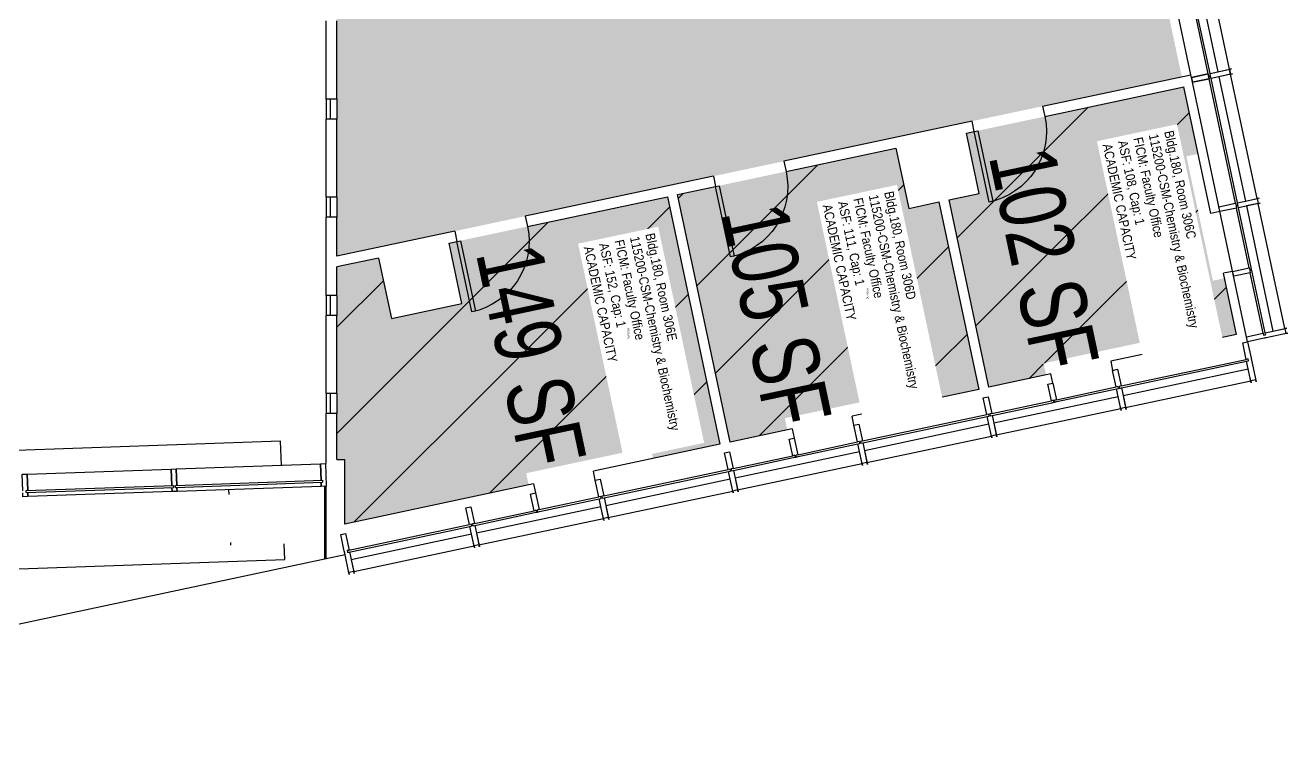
# Model space of a CAD drawing. Header units: inches. Extents: x 69211883 to 69217823, y 27675792 to 27679222.
# Drawn here: x 69215155 to 69215785, y 27677154 to 27677517 of the extents above; entities that cross this region are included whole.
import ezdxf
from ezdxf.enums import TextEntityAlignment as Align

# ---------------------------------------------------------------- set-up
doc = ezdxf.new("R2010")
doc.units = ezdxf.units.IN
doc.header["$LTSCALE"] = 0.25
doc.header["$MEASUREMENT"] = 0
doc.layers.get('0').update_dxf_attribs({"linetype": 'CONTINUOUS'})
for name, color, linetype in [('A-DOOR', 2, 'CONTINUOUS'), ('A-FLOR', 3, 'CONTINUOUS'), ('A-GLAZ', 1, 'CONTINUOUS'), ('A-IDEN-RNUM', 7, 'CONTINUOUS'), ('A-IDEN-SNUM', 4, 'CONTINUOUS'), ('A-IDEN-VNUM', 4, 'CONTINUOUS'), ('A-WALL', 5, 'CONTINUOUS'), ('AREA-TEXT', 3, 'CONTINUOUS'), ('Rooms-Capacity', 4, 'CONTINUOUS'), ('Rooms-Category-Color', 7, 'CONTINUOUS'), ('Rooms-College-Color', 7, 'CONTINUOUS'), ('Rooms-Department-Color', 7, 'CONTINUOUS'), ('Rooms-Division-Color', 7, 'CONTINUOUS'), ('Rooms-Information', 7, 'CONTINUOUS')]:
    doc.layers.add(name, color=color, linetype=linetype)
doc.styles.add('CP_AREA', font='arial.ttf', dxfattribs={"height": 15})
doc.styles.add('CP_ROOMSNUMBER', font='arial.ttf', dxfattribs={"height": 1})
doc.styles.add('CP_ROOMVNUMBER', font='arial.ttf', dxfattribs={"width": 0.85, "height": 0.075})
pattern_1 = [(45, (0, 0), (-26.516504294, 26.516504294), [])]

# ---------------------------------------------------------------- blocks, each defined once
blk = doc.blocks.new('Z08D36')
at = {"linetype": 'Continuous', "lineweight": -3}
blk.add_lwpolyline([(-18, 0), (-16.25, 0), (-16.25, 36), (-18, 36)], close=True, dxfattribs=at)
blk.add_arc((-18, 0), 36, 0, 90)

msp = doc.modelspace()

# ---------------------------------------------------------------- hatches: boundary and pattern name
at = {"layer": 'Rooms-Capacity'}
h = msp.add_hatch(dxfattribs=at)
h.set_pattern_fill('ANSI31', color=256, scale=300, style=0)
h.set_pattern_definition(pattern_1)
h.paths.add_polyline_path([(69215740.45, 27677452.55), (69215734.59, 27677451.3), (69215747.79, 27677389.19), (69215753.66, 27677390.44), (69215759.64, 27677362.32), (69215726.54, 27677355.28), (69215725.29, 27677361.15), (69215663.25, 27677347.96), (69215664.51, 27677342.1), (69215636.02, 27677336.04), (69215616.14, 27677429.58), (69215631.18, 27677432.77), (69215624.79, 27677462.85), (69215733.36, 27677485.93)])
h = msp.add_hatch(dxfattribs=at)
h.set_pattern_fill('ANSI31', color=256, scale=300, style=0)
h.set_pattern_definition(pattern_1)
h.paths.add_polyline_path([(69215535.39, 27677314.65), (69215506.91, 27677308.6), (69215480.63, 27677432.21), (69215589.57, 27677455.37), (69215595.97, 27677425.29), (69215611.01, 27677428.49), (69215630.89, 27677334.95), (69215597.42, 27677327.84), (69215596.18, 27677333.7), (69215534.15, 27677320.52), (69215535.39, 27677314.65)])
h = msp.add_hatch(dxfattribs=at)
h.set_pattern_fill('ANSI31', color=256, scale=300, style=0)
h.set_pattern_definition(pattern_1)
h.paths.add_polyline_path([(69215406.28, 27677287.21), (69215314.47, 27677267.69), (69215314.47, 27677299.86), (69215310.47, 27677299.86), (69215310.47, 27677396.04), (69215331.34, 27677400.48), (69215337.74, 27677370.4), (69215372.95, 27677377.88), (69215366.56, 27677407.96), (69215475.5, 27677431.12), (69215501.77, 27677307.51), (69215468.31, 27677300.39), (69215467.06, 27677306.26), (69215405.03, 27677293.08), (69215406.28, 27677287.21)])
at = {"layer": 'Rooms-Category-Color', "true_color": 0xffe090}
msp.add_hatch(color=41, dxfattribs=at).paths.add_polyline_path([(69215310.47, 27677960.26), (69215310.47, 27677401.41), (69215353.14, 27677410.48), (69215732.27, 27677491.06), (69215719.64, 27677550.49), (69215590.89, 27677523.12), (69215518.69, 27677862.81), (69215497.97, 27677960.26)])
at = {"layer": 'Rooms-Category-Color', "true_color": 0xfa9ba3}
for points in [[(69215740.45, 27677452.55), (69215734.59, 27677451.3), (69215747.79, 27677389.19), (69215753.66, 27677390.44), (69215759.64, 27677362.32), (69215726.54, 27677355.28), (69215725.29, 27677361.15), (69215663.25, 27677347.96), (69215664.51, 27677342.1), (69215636.02, 27677336.04), (69215616.14, 27677429.58), (69215631.18, 27677432.77), (69215624.79, 27677462.85), (69215733.36, 27677485.93)], [(69215535.39, 27677314.65), (69215506.91, 27677308.6), (69215480.63, 27677432.21), (69215589.57, 27677455.37), (69215595.97, 27677425.29), (69215611.01, 27677428.49), (69215630.89, 27677334.95), (69215597.42, 27677327.84), (69215596.18, 27677333.7), (69215534.15, 27677320.52), (69215535.39, 27677314.65)], [(69215406.28, 27677287.21), (69215314.47, 27677267.69), (69215314.47, 27677299.86), (69215310.47, 27677299.86), (69215310.47, 27677396.04), (69215331.34, 27677400.48), (69215337.74, 27677370.4), (69215372.95, 27677377.88), (69215366.56, 27677407.96), (69215475.5, 27677431.12), (69215501.77, 27677307.51), (69215468.31, 27677300.39), (69215467.06, 27677306.26), (69215405.03, 27677293.08), (69215406.28, 27677287.21)]]:
    msp.add_hatch(color=241, dxfattribs=at).paths.add_polyline_path(points)
at = {"layer": 'Rooms-College-Color', "true_color": 0xffe090}
for points in [[(69215310.47, 27677960.26), (69215310.47, 27677401.41), (69215353.14, 27677410.48), (69215732.27, 27677491.06), (69215719.64, 27677550.49), (69215590.89, 27677523.12), (69215518.69, 27677862.81), (69215497.97, 27677960.26)], [(69215740.45, 27677452.55), (69215734.59, 27677451.3), (69215747.79, 27677389.19), (69215753.66, 27677390.44), (69215759.64, 27677362.32), (69215726.54, 27677355.28), (69215725.29, 27677361.15), (69215663.25, 27677347.96), (69215664.51, 27677342.1), (69215636.02, 27677336.04), (69215616.14, 27677429.58), (69215631.18, 27677432.77), (69215624.79, 27677462.85), (69215733.36, 27677485.93)], [(69215535.39, 27677314.65), (69215506.91, 27677308.6), (69215480.63, 27677432.21), (69215589.57, 27677455.37), (69215595.97, 27677425.29), (69215611.01, 27677428.49), (69215630.89, 27677334.95), (69215597.42, 27677327.84), (69215596.18, 27677333.7), (69215534.15, 27677320.52), (69215535.39, 27677314.65)], [(69215406.28, 27677287.21), (69215314.47, 27677267.69), (69215314.47, 27677299.86), (69215310.47, 27677299.86), (69215310.47, 27677396.04), (69215331.34, 27677400.48), (69215337.74, 27677370.4), (69215372.95, 27677377.88), (69215366.56, 27677407.96), (69215475.5, 27677431.12), (69215501.77, 27677307.51), (69215468.31, 27677300.39), (69215467.06, 27677306.26), (69215405.03, 27677293.08), (69215406.28, 27677287.21)]]:
    msp.add_hatch(color=41, dxfattribs=at).paths.add_polyline_path(points)
at = {"layer": 'Rooms-Department-Color', "true_color": 0xffe090}
for points in [[(69215310.47, 27677960.26), (69215310.47, 27677401.41), (69215353.14, 27677410.48), (69215732.27, 27677491.06), (69215719.64, 27677550.49), (69215590.89, 27677523.12), (69215518.69, 27677862.81), (69215497.97, 27677960.26)], [(69215740.45, 27677452.55), (69215734.59, 27677451.3), (69215747.79, 27677389.19), (69215753.66, 27677390.44), (69215759.64, 27677362.32), (69215726.54, 27677355.28), (69215725.29, 27677361.15), (69215663.25, 27677347.96), (69215664.51, 27677342.1), (69215636.02, 27677336.04), (69215616.14, 27677429.58), (69215631.18, 27677432.77), (69215624.79, 27677462.85), (69215733.36, 27677485.93)], [(69215535.39, 27677314.65), (69215506.91, 27677308.6), (69215480.63, 27677432.21), (69215589.57, 27677455.37), (69215595.97, 27677425.29), (69215611.01, 27677428.49), (69215630.89, 27677334.95), (69215597.42, 27677327.84), (69215596.18, 27677333.7), (69215534.15, 27677320.52), (69215535.39, 27677314.65)], [(69215406.28, 27677287.21), (69215314.47, 27677267.69), (69215314.47, 27677299.86), (69215310.47, 27677299.86), (69215310.47, 27677396.04), (69215331.34, 27677400.48), (69215337.74, 27677370.4), (69215372.95, 27677377.88), (69215366.56, 27677407.96), (69215475.5, 27677431.12), (69215501.77, 27677307.51), (69215468.31, 27677300.39), (69215467.06, 27677306.26), (69215405.03, 27677293.08), (69215406.28, 27677287.21)]]:
    msp.add_hatch(color=41, dxfattribs=at).paths.add_polyline_path(points)
at = {"layer": 'Rooms-Division-Color', "true_color": 0xffe090}
for points in [[(69215310.47, 27677960.26), (69215310.47, 27677401.41), (69215353.14, 27677410.48), (69215732.27, 27677491.06), (69215719.64, 27677550.49), (69215590.89, 27677523.12), (69215518.69, 27677862.81), (69215497.97, 27677960.26)], [(69215740.45, 27677452.55), (69215734.59, 27677451.3), (69215747.79, 27677389.19), (69215753.66, 27677390.44), (69215759.64, 27677362.32), (69215726.54, 27677355.28), (69215725.29, 27677361.15), (69215663.25, 27677347.96), (69215664.51, 27677342.1), (69215636.02, 27677336.04), (69215616.14, 27677429.58), (69215631.18, 27677432.77), (69215624.79, 27677462.85), (69215733.36, 27677485.93)], [(69215535.39, 27677314.65), (69215506.91, 27677308.6), (69215480.63, 27677432.21), (69215589.57, 27677455.37), (69215595.97, 27677425.29), (69215611.01, 27677428.49), (69215630.89, 27677334.95), (69215597.42, 27677327.84), (69215596.18, 27677333.7), (69215534.15, 27677320.52), (69215535.39, 27677314.65)], [(69215406.28, 27677287.21), (69215314.47, 27677267.69), (69215314.47, 27677299.86), (69215310.47, 27677299.86), (69215310.47, 27677396.04), (69215331.34, 27677400.48), (69215337.74, 27677370.4), (69215372.95, 27677377.88), (69215366.56, 27677407.96), (69215475.5, 27677431.12), (69215501.77, 27677307.51), (69215468.31, 27677300.39), (69215467.06, 27677306.26), (69215405.03, 27677293.08), (69215406.28, 27677287.21)]]:
    msp.add_hatch(color=41, dxfattribs=at).paths.add_polyline_path(points)

# ---------------------------------------------------------------- linework, layer by layer
at = {"layer": 'A-FLOR'}
msp.add_line((69215305.22, 27677250.27), (69214850.04, 27677153.51), dxfattribs=at)
at = {"layer": 'A-GLAZ'}
for p, q in [((69215736.79, 27677492.03), (69215724.16, 27677551.45)), ((69215745.39, 27677492.45), (69215739.05, 27677522.28)), ((69215746.37, 27677492.66), (69215740.03, 27677522.49)), ((69215737.6, 27677488.24), (69215737.08, 27677490.68)), ((69215759.11, 27677427.89), (69215745.91, 27677490)), ((69215760.09, 27677428.1), (69215746.89, 27677490.21)), ((69215756.67, 27677492.29), (69215756.15, 27677494.74)), ((69215765.12, 27677358.75), (69215737.6, 27677488.24)), ((69215305.22, 27677479.88), (69215305.22, 27677469.88)), ((69215307.22, 27677479.88), (69215307.22, 27677469.88)), ((69215310.47, 27677479.88), (69215310.47, 27677469.88)), ((69215305.22, 27677430.88), (69215305.22, 27677420.89)), ((69215307.22, 27677430.88), (69215307.22, 27677420.89)), ((69215310.47, 27677430.88), (69215310.47, 27677420.89)), ((69215765.98, 27677395.61), (69215759.63, 27677425.45)), ((69215766.95, 27677395.82), (69215760.61, 27677425.65)), ((69215757.66, 27677393.84), (69215765.98, 27677395.61)), ((69215765.98, 27677395.61), (69215766.18, 27677394.63)), ((69215766.18, 27677394.63), (69215767.16, 27677394.84)), ((69215767.16, 27677394.84), (69215766.95, 27677395.82)), ((69215767.47, 27677393.37), (69215766.95, 27677395.82)), ((69215758.18, 27677391.4), (69215757.66, 27677393.84)), ((69215766.49, 27677393.17), (69215758.18, 27677391.4)), ((69215767.27, 27677394.35), (69215766.29, 27677394.14)), ((69215766.29, 27677394.14), (69215766.49, 27677393.17)), ((69215772.91, 27677362.97), (69215766.49, 27677393.17)), ((69215767.47, 27677393.37), (69215767.27, 27677394.35)), ((69215773.89, 27677363.17), (69215767.47, 27677393.37)), ((69215305.22, 27677381.88), (69215305.22, 27677371.88)), ((69215307.22, 27677381.88), (69215307.22, 27677371.88)), ((69215310.47, 27677381.88), (69215310.47, 27677371.88)), ((69215701.96, 27677336.64), (69215764.44, 27677349.92)), ((69215702.17, 27677335.66), (69215764.65, 27677348.94)), ((69215665.47, 27677337.57), (69215667.92, 27677338.09)), ((69215667.92, 27677338.09), (69215669.68, 27677329.78)), ((69215305.22, 27677332.88), (69215305.22, 27677322.88)), ((69215307.22, 27677332.88), (69215307.22, 27677322.88)), ((69215310.47, 27677332.88), (69215310.47, 27677322.88)), ((69215667.24, 27677329.26), (69215665.47, 27677337.57)), ((69215669.68, 27677329.78), (69215699.52, 27677336.12)), ((69215669.89, 27677328.8), (69215699.72, 27677335.14)), ((69215637.4, 27677322.92), (69215667.24, 27677329.26)), ((69215637.61, 27677321.94), (69215667.45, 27677328.28)), ((69215668.22, 27677329.47), (69215667.24, 27677329.26)), ((69215667.45, 27677328.28), (69215669.89, 27677328.8)), ((69215667.45, 27677328.28), (69215668.42, 27677328.49)), ((69215668.42, 27677328.49), (69215668.22, 27677329.47)), ((69215669.68, 27677329.78), (69215668.71, 27677329.57)), ((69215668.71, 27677329.57), (69215668.91, 27677328.59)), ((69215668.91, 27677328.59), (69215669.89, 27677328.8)), ((69215572.85, 27677309.19), (69215634.96, 27677322.4)), ((69215573.05, 27677308.22), (69215635.17, 27677321.42)), ((69215282.42, 27677309.08), (69215069.03, 27677301.63)), ((69215282.84, 27677297.08), (69215282.42, 27677309.08)), ((69215536.36, 27677310.13), (69215538.8, 27677310.65)), ((69215538.12, 27677301.81), (69215536.36, 27677310.13)), ((69215538.8, 27677310.65), (69215540.57, 27677302.33)), ((69215540.57, 27677302.33), (69215570.4, 27677308.68)), ((69215540.78, 27677301.36), (69215570.61, 27677307.7)), ((69215508.29, 27677295.47), (69215538.12, 27677301.81)), ((69215508.5, 27677294.49), (69215538.33, 27677300.84)), ((69215539.1, 27677302.02), (69215538.12, 27677301.81)), ((69215538.33, 27677300.84), (69215539.31, 27677301.04)), ((69215539.31, 27677301.04), (69215539.1, 27677302.02)), ((69215539.31, 27677301.04), (69215539.8, 27677301.15)), ((69215540.57, 27677302.33), (69215539.59, 27677302.13)), ((69215539.59, 27677302.13), (69215539.8, 27677301.15)), ((69215539.8, 27677301.15), (69215540.78, 27677301.36)), ((69215443.73, 27677281.75), (69215505.84, 27677294.95)), ((69215443.94, 27677280.77), (69215506.05, 27677293.97)), ((69215229.92, 27677286.98), (69215303.37, 27677289.55)), ((69215229.95, 27677285.98), (69215303.41, 27677288.55)), ((69215303.37, 27677289.55), (69215303.41, 27677288.55)), ((69215155.46, 27677284.38), (69215228.93, 27677286.95)), ((69215155.5, 27677283.38), (69215155.46, 27677284.38)), ((69215155.5, 27677283.38), (69215228.95, 27677285.95)), ((69215228.92, 27677286.95), (69215228.95, 27677285.95)), ((69215229.95, 27677285.98), (69215229.92, 27677286.98)), ((69215407.24, 27677282.68), (69215409.69, 27677283.2)), ((69215409.01, 27677274.37), (69215407.24, 27677282.68)), ((69215409.69, 27677283.2), (69215411.45, 27677274.89)), ((69215411.45, 27677274.89), (69215441.29, 27677281.23)), ((69215411.45, 27677274.89), (69215410.47, 27677274.68)), ((69215410.47, 27677274.68), (69215410.68, 27677273.7)), ((69215411.66, 27677273.91), (69215441.49, 27677280.25)), ((69215379.17, 27677268.03), (69215409.01, 27677274.37)), ((69215379.38, 27677267.05), (69215409.22, 27677273.39)), ((69215409.99, 27677274.58), (69215409.01, 27677274.37)), ((69215409.22, 27677273.39), (69215410.19, 27677273.6)), ((69215410.19, 27677273.6), (69215409.99, 27677274.58)), ((69215410.19, 27677273.6), (69215410.68, 27677273.7)), ((69215410.68, 27677273.7), (69215411.66, 27677273.91)), ((69215315.69, 27677254.53), (69215376.73, 27677267.51)), ((69215315.9, 27677253.56), (69215376.94, 27677266.53))]:
    msp.add_line(p, q, dxfattribs=at)
for points in [[(69215756.15, 27677494.74), (69215742.95, 27677556.85), (69215737.08, 27677555.6), (69215750.28, 27677493.49)], [(69215737.6, 27677488.24), (69215737.08, 27677490.68), (69215745.39, 27677492.45), (69215745.6, 27677491.47), (69215746.58, 27677491.68), (69215746.37, 27677492.66), (69215757.13, 27677494.94), (69215756.15, 27677494.74), (69215756.67, 27677492.29), (69215757.65, 27677492.5), (69215746.89, 27677490.21), (69215746.68, 27677491.19), (69215745.7, 27677490.98), (69215745.91, 27677490)], [(69215745.91, 27677490), (69215745.39, 27677492.45), (69215737.08, 27677490.68), (69215737.6, 27677488.24)], [(69215769.87, 27677430.18), (69215756.67, 27677492.29), (69215750.8, 27677491.04), (69215764, 27677428.93)], [(69215751.32, 27677423.68), (69215750.8, 27677426.12), (69215759.11, 27677427.89), (69215759.32, 27677426.91), (69215760.3, 27677427.12), (69215760.09, 27677428.1), (69215770.85, 27677430.39), (69215769.87, 27677430.18), (69215770.39, 27677427.73), (69215771.37, 27677427.94), (69215760.61, 27677425.65), (69215760.4, 27677426.63), (69215759.43, 27677426.42), (69215759.63, 27677425.45)], [(69215783.67, 27677365.25), (69215770.39, 27677427.73), (69215764.52, 27677426.49), (69215777.8, 27677364.01)], [(69215765.12, 27677358.75), (69215764.6, 27677361.2), (69215772.91, 27677362.97), (69215773.12, 27677361.99), (69215774.1, 27677362.2), (69215773.89, 27677363.17), (69215784.65, 27677365.46), (69215783.67, 27677365.25), (69215784.19, 27677362.81), (69215785.17, 27677363.02), (69215774.41, 27677360.73), (69215774.04, 27677360.65), (69215773.66, 27677360.57), (69215773.43, 27677360.52)], [(69215762.67, 27677358.23), (69215765.12, 27677358.75), (69215766.89, 27677350.44), (69215766.93, 27677350.24), (69215767.04, 27677349.74), (69215767.09, 27677349.46), (69215769.38, 27677338.7), (69215769.17, 27677339.68), (69215766.73, 27677339.16), (69215766.94, 27677338.18), (69215764.65, 27677348.94), (69215765.63, 27677349.15), (69215765.42, 27677350.13), (69215764.44, 27677349.92)], [(69215697.75, 27677344.43), (69215700.2, 27677344.95), (69215701.96, 27677336.64), (69215700.98, 27677336.43), (69215701.19, 27677335.45), (69215702.17, 27677335.66), (69215704.46, 27677324.9), (69215704.25, 27677325.88), (69215701.8, 27677325.36), (69215702.01, 27677324.38), (69215699.72, 27677335.14), (69215700.7, 27677335.35), (69215700.5, 27677336.33), (69215699.52, 27677336.12)], [(69215704.25, 27677325.88), (69215766.73, 27677339.16), (69215765.48, 27677345.03), (69215703, 27677331.75)], [(69215633.19, 27677330.71), (69215635.64, 27677331.23), (69215637.4, 27677322.92), (69215636.43, 27677322.71), (69215636.63, 27677321.73), (69215637.61, 27677321.94), (69215639.9, 27677311.18), (69215639.69, 27677312.16), (69215637.25, 27677311.64), (69215637.45, 27677310.66), (69215635.17, 27677321.42), (69215636.15, 27677321.63), (69215635.94, 27677322.61), (69215634.96, 27677322.4)], [(69215639.69, 27677312.16), (69215701.8, 27677325.36), (69215700.56, 27677331.23), (69215638.44, 27677318.03)], [(69215568.63, 27677316.99), (69215571.08, 27677317.51), (69215572.85, 27677309.19), (69215571.87, 27677308.99), (69215572.08, 27677308.01), (69215573.05, 27677308.22), (69215575.34, 27677297.46), (69215575.13, 27677298.44), (69215572.69, 27677297.92), (69215572.9, 27677296.94), (69215570.61, 27677307.7), (69215571.59, 27677307.9), (69215571.38, 27677308.88), (69215570.4, 27677308.68)], [(69215575.13, 27677298.44), (69215637.25, 27677311.64), (69215636, 27677317.51), (69215573.89, 27677304.3)], [(69215504.08, 27677303.27), (69215506.52, 27677303.79), (69215508.29, 27677295.47), (69215507.31, 27677295.26), (69215507.52, 27677294.29), (69215508.5, 27677294.49), (69215510.78, 27677283.73), (69215510.58, 27677284.71), (69215508.13, 27677284.19), (69215508.34, 27677283.22), (69215506.05, 27677293.97), (69215507.03, 27677294.18), (69215506.82, 27677295.16), (69215505.84, 27677294.95)], [(69215510.58, 27677284.71), (69215572.69, 27677297.92), (69215571.44, 27677303.78), (69215509.33, 27677290.58)], [(69215439.52, 27677289.55), (69215441.96, 27677290.06), (69215443.73, 27677281.75), (69215442.75, 27677281.54), (69215442.96, 27677280.56), (69215443.94, 27677280.77), (69215446.23, 27677270.01), (69215446.02, 27677270.99), (69215443.57, 27677270.47), (69215443.78, 27677269.49), (69215441.49, 27677280.25), (69215442.47, 27677280.46), (69215442.26, 27677281.44), (69215441.29, 27677281.23)], [(69215446.02, 27677270.99), (69215508.13, 27677284.19), (69215506.88, 27677290.06), (69215444.77, 27677276.86)], [(69215374.96, 27677275.82), (69215377.41, 27677276.34), (69215379.17, 27677268.03), (69215378.2, 27677267.82), (69215378.4, 27677266.84), (69215379.38, 27677267.05), (69215381.67, 27677256.29), (69215381.46, 27677257.27), (69215379.02, 27677256.75), (69215379.22, 27677255.77), (69215376.94, 27677266.53), (69215377.91, 27677266.74), (69215377.71, 27677267.72), (69215376.73, 27677267.51)], [(69215381.46, 27677257.27), (69215443.57, 27677270.47), (69215442.33, 27677276.34), (69215380.21, 27677263.14)], [(69215312.46, 27677262.54), (69215314.9, 27677263.06), (69215316.67, 27677254.74), (69215315.69, 27677254.53), (69215315.9, 27677253.56), (69215316.88, 27677253.76), (69215319.16, 27677243), (69215318.96, 27677243.98), (69215316.51, 27677243.46), (69215316.72, 27677242.48), (69215314.43, 27677253.24), (69215314.35, 27677253.62), (69215314.26, 27677254.06), (69215314.22, 27677254.22)], [(69215318.96, 27677243.98), (69215379.02, 27677256.75), (69215377.77, 27677262.62), (69215317.71, 27677249.85)]]:
    msp.add_lwpolyline(points, close=True, dxfattribs=at)
for points in [[(69215156.21, 27677284.41), (69215155.92, 27677292.65), (69215227.88, 27677295.17), (69215228.17, 27677286.92)], [(69215228.17, 27677286.92), (69215227.88, 27677295.17), (69215230.38, 27677295.25), (69215230.66, 27677287.01)], [(69215230.66, 27677287.01), (69215230.38, 27677295.25), (69215302.33, 27677297.77), (69215302.62, 27677289.52)], [(69215302.62, 27677289.52), (69215302.33, 27677297.77), (69215304.83, 27677297.85), (69215305.22, 27677286.61), (69215302.73, 27677286.52), (69215302.66, 27677288.52)], [(69215302.62, 27677289.52), (69215302.33, 27677297.77), (69215304.83, 27677297.85), (69215305.22, 27677286.61), (69215302.73, 27677286.52), (69215302.66, 27677288.52)], [(69215153.71, 27677284.32), (69215153.42, 27677292.57), (69215155.92, 27677292.65), (69215156.21, 27677284.41)], [(69215302.66, 27677288.52), (69215302.73, 27677286.52), (69215230.77, 27677284.01), (69215230.7, 27677286.01)], [(69215156.25, 27677283.39), (69215156.32, 27677281.41), (69215153.82, 27677281.32), (69215153.75, 27677283.3)], [(69215228.2, 27677285.92), (69215228.27, 27677283.92), (69215156.32, 27677281.41), (69215156.25, 27677283.39)], [(69215230.7, 27677286.01), (69215230.77, 27677284.01), (69215228.27, 27677283.92), (69215228.2, 27677285.92)], [(69215256.72, 27677282.4), (69215256.64, 27677284.91)], [(69215071.1, 27677242.47), (69215284.49, 27677249.92), (69215284.21, 27677257.86)], [(69215257.61, 27677257.18), (69215257.56, 27677258.46)]]:
    msp.add_lwpolyline(points, dxfattribs=at)
at = {"layer": 'A-WALL'}
for p, q in [((69215305.22, 27677479.88), (69215305.22, 27677518.88)), ((69215310.47, 27677479.88), (69215310.47, 27677518.88)), ((69215662.82, 27677476.3), (69215736.79, 27677492.03)), ((69215737.08, 27677490.68), (69215736.79, 27677492.03)), ((69215663.91, 27677471.17), (69215733.36, 27677485.93)), ((69215746.8, 27677422.72), (69215733.36, 27677485.93)), ((69215310.47, 27677479.88), (69215305.22, 27677479.88)), ((69215662.82, 27677476.3), (69215663.91, 27677471.17)), ((69215305.22, 27677430.88), (69215305.22, 27677469.88)), ((69215310.47, 27677469.88), (69215305.22, 27677469.88)), ((69215310.47, 27677430.88), (69215310.47, 27677469.88)), ((69215628.7, 27677463.68), (69215627.61, 27677468.82)), ((69215624.79, 27677462.85), (69215628.7, 27677463.68)), ((69215631.18, 27677432.77), (69215624.79, 27677462.85)), ((69215498.49, 27677441.37), (69215404.59, 27677421.41)), ((69215498.49, 27677441.37), (69215499.58, 27677436.24)), ((69215480.63, 27677432.21), (69215499.58, 27677436.24)), ((69215616.14, 27677429.58), (69215631.18, 27677432.77)), ((69215310.47, 27677430.88), (69215305.22, 27677430.88)), ((69215405.68, 27677416.28), (69215475.5, 27677431.12)), ((69215475.5, 27677431.12), (69215501.77, 27677307.51)), ((69215506.91, 27677308.6), (69215480.63, 27677432.21)), ((69215595.97, 27677425.29), (69215611.01, 27677428.49)), ((69215611.01, 27677428.49), (69215630.89, 27677334.95)), ((69215636.02, 27677336.04), (69215616.14, 27677429.58)), ((69215305.22, 27677381.88), (69215305.22, 27677420.89)), ((69215310.47, 27677420.89), (69215305.22, 27677420.89)), ((69215310.47, 27677401.41), (69215310.47, 27677420.89)), ((69215404.59, 27677421.41), (69215405.68, 27677416.28)), ((69215751.32, 27677423.68), (69215746.8, 27677422.72)), ((69215369.38, 27677413.93), (69215310.47, 27677401.41)), ((69215369.38, 27677413.93), (69215370.47, 27677408.79)), ((69215366.56, 27677407.96), (69215370.47, 27677408.79)), ((69215372.95, 27677377.88), (69215366.56, 27677407.96)), ((69215331.34, 27677400.48), (69215310.47, 27677396.04)), ((69215310.47, 27677381.88), (69215310.47, 27677396.04)), ((69215331.34, 27677400.48), (69215337.74, 27677370.4)), ((69215757.66, 27677393.84), (69215753.14, 27677392.88)), ((69215759.63, 27677362.32), (69215753.14, 27677392.88)), ((69215310.47, 27677381.88), (69215305.22, 27677381.88)), ((69215337.74, 27677370.4), (69215372.95, 27677377.88)), ((69215305.22, 27677332.88), (69215305.22, 27677371.88)), ((69215310.47, 27677371.88), (69215305.22, 27677371.88)), ((69215310.47, 27677332.88), (69215310.47, 27677371.88)), ((69215759.63, 27677362.32), (69215696.79, 27677348.96)), ((69215696.79, 27677348.96), (69215697.75, 27677344.43)), ((69215666.95, 27677342.62), (69215636.02, 27677336.04)), ((69215667.92, 27677338.09), (69215666.95, 27677342.62)), ((69215310.47, 27677332.88), (69215305.22, 27677332.88)), ((69215630.89, 27677334.95), (69215567.67, 27677321.51)), ((69215305.22, 27677297.85), (69215305.22, 27677322.88)), ((69215310.47, 27677322.88), (69215305.22, 27677322.88)), ((69215310.47, 27677299.86), (69215310.47, 27677322.88)), ((69215568.63, 27677316.99), (69215567.67, 27677321.51)), ((69215537.84, 27677315.17), (69215506.91, 27677308.6)), ((69215537.84, 27677315.17), (69215538.8, 27677310.65)), ((69215501.77, 27677307.51), (69215438.56, 27677294.07)), ((69215305.22, 27677297.85), (69215304.83, 27677297.85)), ((69215310.47, 27677299.86), (69215314.47, 27677299.86)), ((69215314.47, 27677267.69), (69215314.47, 27677299.86)), ((69215439.52, 27677289.55), (69215438.56, 27677294.07)), ((69215408.72, 27677287.73), (69215314.47, 27677267.69)), ((69215408.72, 27677287.73), (69215409.69, 27677283.2)), ((69215304.45, 27677250.27), (69215304.45, 27677286.58)), ((69215305.22, 27677250.27), (69215305.22, 27677286.61)), ((69215314.64, 27677252.27), (69215305.22, 27677250.27))]:
    msp.add_line(p, q, dxfattribs=at)
msp.add_lwpolyline([(69215627.61, 27677468.82), (69215533.71, 27677448.86), (69215534.8, 27677443.72), (69215589.57, 27677455.37), (69215595.97, 27677425.29)], dxfattribs=at)

# ---------------------------------------------------------------- block references
at = {"layer": 'A-DOOR', "xscale": -1, "rotation": 191.9999999927165}
for p in [(69215646.31, 27677467.43), (69215517.19, 27677439.98), (69215388.08, 27677412.54)]:
    msp.add_blockref('Z08D36', p, dxfattribs=at)

# ---------------------------------------------------------------- texts
at = {"layer": 'A-IDEN-RNUM', "style": 'CP_ROOMSNUMBER'}
for s, p in [('0306-C0', (69215715.39, 27677412.94)), ('0306-D0', (69215575.4, 27677382.61)), ('0306-E0', (69215455.97, 27677362.79))]:
    msp.add_text(s, height=1, rotation=270, dxfattribs=at).set_placement(p, align=Align.MIDDLE)
at = {"layer": 'A-IDEN-SNUM', "style": 'CP_ROOMSNUMBER'}
for s, p in [('18000306C0', (69215716.6, 27677414.78)), ('18000306D0', (69215576.61, 27677384.45)), ('18000306E0', (69215457.19, 27677364.62))]:
    msp.add_text(s, height=1, rotation=270, dxfattribs=at).set_placement(p, align=Align.MIDDLE)
at = {"layer": 'A-IDEN-VNUM', "style": 'CP_ROOMVNUMBER', "width": 0.85}
for s, p in [('306C', (69215718.52, 27677414.6)), ('306D', (69215578.53, 27677384.28)), ('306E', (69215459.1, 27677364.45))]:
    msp.add_text(s, height=33, rotation=282, dxfattribs=at).set_placement(p, align=Align.MIDDLE)
at = {"layer": 'AREA-TEXT', "style": 'CP_AREA', "width": 0.75}
for s, p in [('102 SF', (69215663.54, 27677400.28)), ('105 SF', (69215530.01, 27677372.18)), ('149 SF', (69215407.55, 27677351.81))]:
    msp.add_text(s, height=33, rotation=282, dxfattribs=at).set_placement(p, align=Align.MIDDLE_CENTER)

# ---------------------------------------------------------------- next in the draw order: texts
at = {"layer": 'Rooms-Information', "char_height": 4.71429, "width": 105.6, "attachment_point": 7, "rotation": 282, "style": 'CP_ROOMVNUMBER', "bg_fill": 3, "box_fill_scale": 1.5, "bg_fill_color": 256, "bg_fill_true_color": 13158600, "bg_fill_transparency": 0}
for s, insert in [('Bldg.180, Room 306C^M^J115200-CSM-Chemistry & Biochemistry^M^JFICM: Faculty Office^M^JASF: 108, Cap: 1^M^JACADEMIC CAPACITY', (69215692.65, 27677456.99)), ('Bldg.180, Room 306D^M^J115200-CSM-Chemistry & Biochemistry^M^JFICM: Faculty Office^M^JASF: 111, Cap: 1^M^JACADEMIC CAPACITY', (69215552.87, 27677426.71)), ('Bldg.180, Room 306E^M^J115200-CSM-Chemistry & Biochemistry^M^JFICM: Faculty Office^M^JASF: 152, Cap: 1^M^JACADEMIC CAPACITY', (69215433.67, 27677405.82))]:
    msp.add_mtext(s, dxfattribs=dict(at, insert=insert))

doc.saveas('drawing.dxf')
